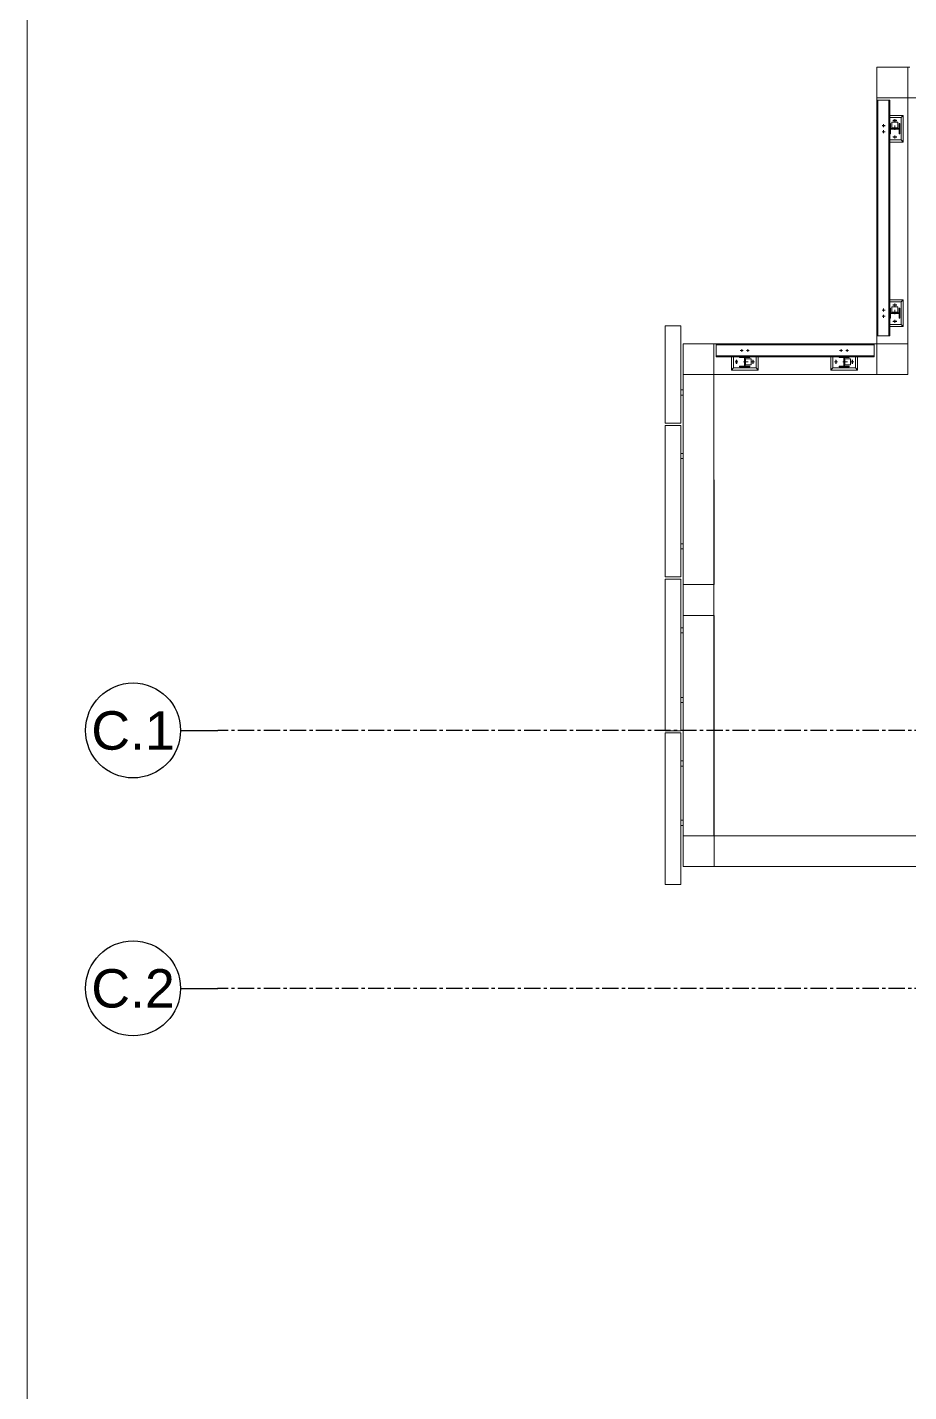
# Model space of a CAD drawing. Header units: millimetres. Extents: x 3774 to 718460, y -768339 to 192544.
# Drawn here: x 339697 to 348298, y -640299 to -626982 of the extents above; entities that cross this region are included whole.
import ezdxf
from ezdxf.enums import TextEntityAlignment as Align

# ---------------------------------------------------------------- set-up
doc = ezdxf.new("R2010")
doc.units = ezdxf.units.MM
doc.linetypes.add('CENTER', pattern=[50.8, 31.75, -6.35, 6.35, -6.35])
doc.linetypes.add('XKITLINE00', pattern=[0])
for name, color, linetype, lineweight in [('Bolt', 7, 'Continuous', 0), ('DrawingSheet', 7, 'Continuous', 0), ('Part', 7, 'Continuous', 0)]:
    doc.layers.add(name, color=color, linetype=linetype, lineweight=lineweight)
doc.layers.add('Stan-Dim', color=7, linetype='Continuous')
doc.styles.add('ROMANS', font='arial.ttf', dxfattribs={"width": 0.85})

# ---------------------------------------------------------------- blocks, each defined once
blk = doc.blocks.new('*A272909')
at = {"layer": 'DrawingSheet', "color": 7, "linetype": 'XKITLINE00', "lineweight": 0}
blk.add_line((1689.351557, 28.464483), (1689.351557, -258.535517), dxfattribs=at)
blk = doc.blocks.new('*A1963078')
at = {"layer": 'Part', "color": 7, "linetype": 'XKITLINE00', "lineweight": 0}
for p, q in [((1757.560001, -58.335998), (1756.68, -58.335998)), ((1757.560001, -60.095998), (1757.560001, -58.335998)), ((1756.680001, -60.095998), (1757.560001, -60.095998))]:
    blk.add_line(p, q, dxfattribs=at)
blk = doc.blocks.new('*A1973079')
at = {"layer": 'Part', "color": 7, "linetype": 'XKITLINE00', "lineweight": 0}
for p, q in [((1756.68, -58.175998), (1757.720001, -58.175998)), ((1757.560001, -58.335998), (1757.720001, -58.175998)), ((1757.720001, -58.175998), (1757.720001, -60.255998)), ((1757.720001, -60.255998), (1756.680001, -60.255998)), ((1757.560001, -60.095998), (1757.720001, -60.255998))]:
    blk.add_line(p, q, dxfattribs=at)
blk = doc.blocks.new('*A1983080')
at = {"layer": 'Part', "color": 7, "linetype": 'XKITLINE00', "lineweight": 0}
for p, q in [((1757.560001, -43.935998), (1756.679997, -43.935998)), ((1757.560001, -45.695998), (1757.560001, -43.935998)), ((1756.679998, -45.695998), (1757.560001, -45.695998))]:
    blk.add_line(p, q, dxfattribs=at)
blk = doc.blocks.new('*A1993081')
at = {"layer": 'Part', "color": 7, "linetype": 'XKITLINE00', "lineweight": 0}
for p, q in [((1756.679997, -43.775998), (1757.720001, -43.775998)), ((1757.560001, -43.935998), (1757.720001, -43.775998)), ((1757.720001, -43.775998), (1757.720001, -45.855998)), ((1757.560001, -45.695998), (1757.720001, -45.855998)), ((1757.720001, -45.855998), (1756.679998, -45.855998))]:
    blk.add_line(p, q, dxfattribs=at)
blk = doc.blocks.new('*A2003082')
at = {"layer": 'Part', "color": 7, "linetype": 'XKITLINE00', "lineweight": 0}
for p, q in [((1742.960029, -100.016027), (1764.096, -100.016027)), ((1766.496, -100.016027), (1774.24, -100.016027)), ((1742.960029, -102.416027), (1764.096, -102.416027)), ((1766.496, -102.416027), (1774.24, -102.416027))]:
    blk.add_line(p, q, dxfattribs=at)
blk = doc.blocks.new('*A2013083')
at = {"layer": 'Part', "color": 7, "linetype": 'XKITLINE00', "lineweight": 0}
for p, q in [((1755.679976, -42.576001), (1755.679976, -42.416001)), ((1758.079995, -61.615963), (1758.079976, -42.415999)), ((1755.679995, -61.615965), (1755.679994, -60.975964))]:
    blk.add_line(p, q, dxfattribs=at)
blk = doc.blocks.new('*A2273109')
at = {"layer": 'Part', "color": 7, "linetype": 'XKITLINE00', "lineweight": 0}
for p, q in [((1758.079995, -61.615963), (1755.679995, -61.615963)), ((1755.679995, -61.615963), (1755.679995, -64.015963)), ((1758.079995, -64.015963), (1758.079995, -61.615963)), ((1755.679995, -64.015963), (1758.079995, -64.015963))]:
    blk.add_line(p, q, dxfattribs=at)
blk = doc.blocks.new('*A2323114')
at = {"layer": 'Part', "color": 7, "linetype": 'XKITLINE00', "lineweight": 0}
for p, q in [((1758.08, -40.016001), (1755.68, -40.016001)), ((1755.68, -40.016001), (1755.68, -42.416001)), ((1758.08, -42.416001), (1758.08, -40.016001)), ((1755.68, -42.416001), (1758.08, -42.416001))]:
    blk.add_line(p, q, dxfattribs=at)
blk = doc.blocks.new('*A2533135')
at = {"layer": 'Bolt', "color": 7, "linetype": 'XKITLINE00', "lineweight": 0}
for p, q in [((1745.007922, -62.136), (1745.082514, -62.136)), ((1745.119922, -62.024), (1745.119922, -62.098592)), ((1745.119922, -62.248), (1745.119922, -62.173408)), ((1745.231922, -62.136), (1745.15733, -62.136)), ((1745.487922, -62.136), (1745.562514, -62.136)), ((1745.599922, -62.024), (1745.599922, -62.098592)), ((1745.599922, -62.248), (1745.599922, -62.173408)), ((1745.711922, -62.136), (1745.63733, -62.136))]:
    blk.add_line(p, q, dxfattribs=at)
blk = doc.blocks.new('*A2543136')
at = {"layer": 'Part', "color": 7, "linetype": 'XKITLINE00', "lineweight": 0}
for p, q in [((1752.239922, -62.615998), (1752.239922, -63.496001)), ((1753.999922, -63.496001), (1753.999922, -62.615997)), ((1752.239922, -63.496001), (1753.999922, -63.496001))]:
    blk.add_line(p, q, dxfattribs=at)
blk = doc.blocks.new('*A2553137')
at = {"layer": 'Part', "color": 7, "linetype": 'XKITLINE00', "lineweight": 0}
for p, q in [((1752.079922, -63.656001), (1752.079922, -62.615998)), ((1754.159922, -62.615997), (1754.159922, -63.656001)), ((1752.239922, -63.496001), (1752.079922, -63.656001)), ((1754.159922, -63.656001), (1752.079922, -63.656001)), ((1754.159922, -63.656001), (1753.999922, -63.496001))]:
    blk.add_line(p, q, dxfattribs=at)
blk = doc.blocks.new('*A2563138')
at = {"layer": 'Part', "color": 7, "linetype": 'XKITLINE00', "lineweight": 0}
for p, q in [((1753.623922, -62.776001), (1753.143922, -62.776001)), ((1753.183922, -63.256001), (1753.183922, -62.776001)), ((1753.623922, -63.256001), (1753.623922, -62.776001)), ((1753.143922, -63.256001), (1753.623922, -63.256001))]:
    blk.add_line(p, q, dxfattribs=at)
blk = doc.blocks.new('*A2573139')
at = {"layer": 'Bolt'}
for points in [[(1753.1, -62.96), (1753.14, -62.96), (1753.14, -63.07), (1753.1, -63.07)], [(1753.14, -62.86), (1753.18, -62.86), (1753.18, -63.17), (1753.14, -63.17)]]:
    blk.add_hatch(color=7, dxfattribs=at).paths.add_polyline_path(points, flags=17)
at = {"layer": 'Bolt', "color": 7, "linetype": 'XKITLINE00', "lineweight": 0}
for p, q in [((1753.03, -63.02), (1753.38, -63.02)), ((1753.1, -62.96), (1753.14, -62.96)), ((1753.1, -63.07), (1753.14, -63.07)), ((1753.14, -62.86), (1753.18, -62.86)), ((1753.14, -63.17), (1753.18, -63.17))]:
    blk.add_line(p, q, dxfattribs=at)
blk = doc.blocks.new('*A2583140')
at = {"layer": 'Bolt'}
for points in [[(1752.5, -63.19), (1752.48, -63.19), (1752.46, -63.19), (1752.44, -63.18), (1752.43, -63.16), (1752.42, -63.14), (1752.42, -62.9), (1752.43, -62.87), (1752.44, -62.86), (1752.46, -62.84), (1752.48, -62.84), (1752.5, -62.84), (1752.52, -62.86), (1752.53, -62.87), (1752.54, -62.9), (1752.54, -63.14), (1752.53, -63.16), (1752.52, -63.18)], [(1753.78, -63.19), (1753.76, -63.19), (1753.74, -63.19), (1753.72, -63.18), (1753.71, -63.16), (1753.7, -63.14), (1753.7, -62.9), (1753.71, -62.87), (1753.72, -62.86), (1753.74, -62.84), (1753.76, -62.84), (1753.78, -62.84), (1753.8, -62.86), (1753.81, -62.87), (1753.82, -62.9), (1753.82, -63.14), (1753.81, -63.16), (1753.8, -63.18)]]:
    blk.add_hatch(color=7, dxfattribs=at).paths.add_polyline_path(points, flags=17)
at = {"layer": 'Bolt', "color": 7, "linetype": 'XKITLINE00', "lineweight": 0}
for p, q in [((1752.59, -63.02), (1752.37, -63.02)), ((1752.48, -62.9), (1752.48, -63.13)), ((1753.87, -63.02), (1753.65, -63.02)), ((1753.76, -62.9), (1753.76, -63.13))]:
    blk.add_line(p, q, dxfattribs=at)
blk = doc.blocks.new('*A2593141')
at = {"layer": 'Part', "color": 7, "linetype": 'XKITLINE00', "lineweight": 0}
for p, q in [((1756.840001, -59.191998), (1756.840001, -58.711998)), ((1757.320001, -58.711998), (1756.840001, -58.711998)), ((1756.840001, -59.151998), (1757.320001, -59.151998)), ((1757.320001, -59.191998), (1757.320001, -58.711998))]:
    blk.add_line(p, q, dxfattribs=at)
blk = doc.blocks.new('*A2603142')
at = {"layer": 'Bolt'}
for points in [[(1756.92, -59.19), (1756.92, -59.15), (1757.24, -59.15), (1757.24, -59.19)], [(1757.02, -59.24), (1757.02, -59.19), (1757.14, -59.19), (1757.14, -59.24)]]:
    blk.add_hatch(color=7, dxfattribs=at).paths.add_polyline_path(points, flags=17)
at = {"layer": 'Bolt', "color": 7, "linetype": 'XKITLINE00', "lineweight": 0}
for p, q in [((1756.92, -59.19), (1756.92, -59.15)), ((1757.02, -59.24), (1757.02, -59.19)), ((1757.08, -59.3), (1757.08, -58.96)), ((1757.14, -59.24), (1757.14, -59.19)), ((1757.24, -59.19), (1757.24, -59.15))]:
    blk.add_line(p, q, dxfattribs=at)
blk = doc.blocks.new('*A2613143')
at = {"layer": 'Bolt'}
for points in [[(1757.25, -58.55), (1757.26, -58.58), (1757.25, -58.6), (1757.24, -58.62), (1757.22, -58.63), (1757.2, -58.63), (1756.96, -58.63), (1756.94, -58.63), (1756.92, -58.62), (1756.91, -58.6), (1756.9, -58.58), (1756.91, -58.55), (1756.92, -58.54), (1756.94, -58.52), (1756.96, -58.52), (1757.2, -58.52), (1757.22, -58.52), (1757.24, -58.54)], [(1757.25, -59.83), (1757.26, -59.86), (1757.25, -59.88), (1757.24, -59.9), (1757.22, -59.91), (1757.2, -59.91), (1756.96, -59.91), (1756.94, -59.91), (1756.92, -59.9), (1756.91, -59.88), (1756.9, -59.86), (1756.91, -59.83), (1756.92, -59.82), (1756.94, -59.8), (1756.96, -59.8), (1757.2, -59.8), (1757.22, -59.8), (1757.24, -59.82)]]:
    blk.add_hatch(color=7, dxfattribs=at).paths.add_polyline_path(points, flags=17)
at = {"layer": 'Bolt', "color": 7, "linetype": 'XKITLINE00', "lineweight": 0}
for p, q in [((1756.97, -58.58), (1757.19, -58.58)), ((1757.08, -58.46), (1757.08, -58.69)), ((1756.97, -59.86), (1757.19, -59.86)), ((1757.08, -59.74), (1757.08, -59.97))]:
    blk.add_line(p, q, dxfattribs=at)
blk = doc.blocks.new('*A2623144')
at = {"layer": 'Bolt', "color": 7, "linetype": 'XKITLINE00', "lineweight": 0}
for p, q in [((1756.088001, -58.975998), (1756.162593, -58.975998)), ((1756.088001, -59.455998), (1756.162593, -59.455998)), ((1756.200001, -58.863998), (1756.200001, -58.93859)), ((1756.200001, -59.087998), (1756.200001, -59.013406)), ((1756.200001, -59.343998), (1756.200001, -59.41859)), ((1756.200001, -59.567998), (1756.200001, -59.493406)), ((1756.312001, -58.975998), (1756.237409, -58.975998)), ((1756.312001, -59.455998), (1756.237409, -59.455998))]:
    blk.add_line(p, q, dxfattribs=at)
blk = doc.blocks.new('*A2633145')
at = {"layer": 'Bolt', "color": 7, "linetype": 'XKITLINE00', "lineweight": 0}
for p, q in [((1752.767922, -62.135998), (1752.842514, -62.135998)), ((1752.879922, -62.023998), (1752.879922, -62.09859)), ((1752.879922, -62.247998), (1752.879922, -62.173406)), ((1752.991922, -62.135998), (1752.91733, -62.135998)), ((1753.247922, -62.135998), (1753.322514, -62.135998)), ((1753.359922, -62.023998), (1753.359922, -62.09859)), ((1753.359922, -62.247998), (1753.359922, -62.173406)), ((1753.471922, -62.135998), (1753.39733, -62.135998))]:
    blk.add_line(p, q, dxfattribs=at)
blk = doc.blocks.new('*A2643146')
at = {"layer": 'Part', "color": 7, "linetype": 'XKITLINE00', "lineweight": 0}
for p, q in [((1756.840001, -44.791998), (1756.840001, -44.311998)), ((1757.320001, -44.311998), (1756.840001, -44.311998)), ((1757.320001, -44.791998), (1757.320001, -44.311998)), ((1756.840001, -44.751998), (1757.320001, -44.751998))]:
    blk.add_line(p, q, dxfattribs=at)
blk = doc.blocks.new('*A2653147')
at = {"layer": 'Bolt'}
for points in [[(1756.92, -44.79), (1756.92, -44.75), (1757.24, -44.75), (1757.24, -44.79)], [(1757.02, -44.84), (1757.02, -44.79), (1757.14, -44.79), (1757.14, -44.84)]]:
    blk.add_hatch(color=7, dxfattribs=at).paths.add_polyline_path(points, flags=17)
at = {"layer": 'Bolt', "color": 7, "linetype": 'XKITLINE00', "lineweight": 0}
for p, q in [((1757.08, -44.9), (1757.08, -44.56)), ((1756.92, -44.79), (1756.92, -44.75)), ((1757.02, -44.84), (1757.02, -44.79)), ((1757.14, -44.84), (1757.14, -44.79)), ((1757.24, -44.79), (1757.24, -44.75))]:
    blk.add_line(p, q, dxfattribs=at)
blk = doc.blocks.new('*A2663148')
at = {"layer": 'Bolt'}
for points in [[(1757.25, -44.15), (1757.26, -44.18), (1757.25, -44.2), (1757.24, -44.22), (1757.22, -44.23), (1757.2, -44.23), (1756.96, -44.23), (1756.94, -44.23), (1756.92, -44.22), (1756.91, -44.2), (1756.9, -44.18), (1756.91, -44.15), (1756.92, -44.14), (1756.94, -44.12), (1756.96, -44.12), (1757.2, -44.12), (1757.22, -44.12), (1757.24, -44.14)], [(1757.25, -45.43), (1757.26, -45.46), (1757.25, -45.48), (1757.24, -45.5), (1757.22, -45.51), (1757.2, -45.51), (1756.96, -45.51), (1756.94, -45.51), (1756.92, -45.5), (1756.91, -45.48), (1756.9, -45.46), (1756.91, -45.43), (1756.92, -45.42), (1756.94, -45.4), (1756.96, -45.4), (1757.2, -45.4), (1757.22, -45.4), (1757.24, -45.42)]]:
    blk.add_hatch(color=7, dxfattribs=at).paths.add_polyline_path(points, flags=17)
at = {"layer": 'Bolt', "color": 7, "linetype": 'XKITLINE00', "lineweight": 0}
for p, q in [((1756.97, -44.18), (1757.19, -44.18)), ((1757.08, -44.06), (1757.08, -44.29)), ((1756.97, -45.46), (1757.19, -45.46)), ((1757.08, -45.34), (1757.08, -45.57))]:
    blk.add_line(p, q, dxfattribs=at)
blk = doc.blocks.new('*A2673149')
at = {"layer": 'Bolt', "color": 7, "linetype": 'XKITLINE00', "lineweight": 0}
for p, q in [((1756.087997, -44.575998), (1756.162589, -44.575998)), ((1756.199997, -44.463998), (1756.199997, -44.53859)), ((1756.199997, -44.687998), (1756.199997, -44.613406)), ((1756.311997, -44.575998), (1756.237405, -44.575998)), ((1756.087997, -45.055998), (1756.162589, -45.055998)), ((1756.199997, -44.943998), (1756.199997, -45.01859)), ((1756.199997, -45.167998), (1756.199997, -45.093406)), ((1756.311997, -45.055998), (1756.237405, -45.055998))]:
    blk.add_line(p, q, dxfattribs=at)
blk = doc.blocks.new('*A2683150')
at = {"layer": 'Bolt'}
for points in [[(1756.19, -59.03), (1756.18, -59.03), (1756.17, -59.02), (1756.16, -59.02), (1756.15, -59.01), (1756.15, -59), (1756.15, -58.99), (1756.14, -58.98), (1756.15, -58.97), (1756.15, -58.95), (1756.15, -58.94), (1756.16, -58.94), (1756.17, -58.93), (1756.18, -58.92), (1756.19, -58.92), (1756.2, -58.92), (1756.21, -58.92), (1756.22, -58.92), (1756.23, -58.93), (1756.24, -58.94), (1756.25, -58.94), (1756.25, -58.95), (1756.25, -58.97), (1756.26, -58.98), (1756.25, -58.99), (1756.25, -59), (1756.25, -59.01), (1756.24, -59.02), (1756.23, -59.02), (1756.22, -59.03), (1756.21, -59.03), (1756.2, -59.03)], [(1756.19, -59.51), (1756.18, -59.51), (1756.17, -59.5), (1756.16, -59.5), (1756.15, -59.49), (1756.15, -59.48), (1756.15, -59.47), (1756.14, -59.46), (1756.15, -59.45), (1756.15, -59.43), (1756.15, -59.42), (1756.16, -59.42), (1756.17, -59.41), (1756.18, -59.4), (1756.19, -59.4), (1756.2, -59.4), (1756.21, -59.4), (1756.22, -59.4), (1756.23, -59.41), (1756.24, -59.42), (1756.25, -59.42), (1756.25, -59.43), (1756.25, -59.45), (1756.26, -59.46), (1756.25, -59.47), (1756.25, -59.48), (1756.25, -59.49), (1756.24, -59.5), (1756.23, -59.5), (1756.22, -59.51), (1756.21, -59.51), (1756.2, -59.51)]]:
    blk.add_hatch(color=7, dxfattribs=at).paths.add_polyline_path(points, flags=17)
at = {"layer": 'Bolt', "color": 7, "linetype": 'XKITLINE00', "lineweight": 0}
for p, q in [((1756.31, -58.98), (1756.09, -58.98)), ((1756.31, -59.46), (1756.09, -59.46)), ((1756.2, -59.09), (1756.2, -58.86)), ((1756.2, -59.57), (1756.2, -59.34))]:
    blk.add_line(p, q, dxfattribs=at)
blk = doc.blocks.new('*A2693151')
at = {"layer": 'Bolt'}
for points in [[(1752.82, -62.13), (1752.83, -62.11), (1752.83, -62.1), (1752.84, -62.1), (1752.85, -62.09), (1752.86, -62.08), (1752.87, -62.08), (1752.88, -62.08), (1752.89, -62.08), (1752.9, -62.08), (1752.91, -62.09), (1752.92, -62.1), (1752.93, -62.1), (1752.93, -62.11), (1752.93, -62.13), (1752.94, -62.14), (1752.93, -62.15), (1752.93, -62.16), (1752.93, -62.17), (1752.92, -62.18), (1752.91, -62.18), (1752.9, -62.19), (1752.89, -62.19), (1752.88, -62.19), (1752.87, -62.19), (1752.86, -62.19), (1752.85, -62.18), (1752.84, -62.18), (1752.83, -62.17), (1752.83, -62.16), (1752.82, -62.15), (1752.82, -62.14)], [(1753.3, -62.13), (1753.31, -62.11), (1753.31, -62.1), (1753.32, -62.1), (1753.33, -62.09), (1753.34, -62.08), (1753.35, -62.08), (1753.36, -62.08), (1753.37, -62.08), (1753.38, -62.08), (1753.39, -62.09), (1753.4, -62.1), (1753.41, -62.1), (1753.41, -62.11), (1753.41, -62.13), (1753.42, -62.14), (1753.41, -62.15), (1753.41, -62.16), (1753.41, -62.17), (1753.4, -62.18), (1753.39, -62.18), (1753.38, -62.19), (1753.37, -62.19), (1753.36, -62.19), (1753.35, -62.19), (1753.34, -62.19), (1753.33, -62.18), (1753.32, -62.18), (1753.31, -62.17), (1753.31, -62.16), (1753.3, -62.15), (1753.3, -62.14)]]:
    blk.add_hatch(color=7, dxfattribs=at).paths.add_polyline_path(points, flags=17)
at = {"layer": 'Bolt', "color": 7, "linetype": 'XKITLINE00', "lineweight": 0}
for p, q in [((1752.77, -62.14), (1752.99, -62.14)), ((1752.88, -62.25), (1752.88, -62.02)), ((1753.25, -62.14), (1753.47, -62.14)), ((1753.36, -62.25), (1753.36, -62.02))]:
    blk.add_line(p, q, dxfattribs=at)
blk = doc.blocks.new('*A2703152')
at = {"layer": 'Bolt'}
for points in [[(1756.19, -44.63), (1756.18, -44.63), (1756.17, -44.62), (1756.16, -44.62), (1756.15, -44.61), (1756.15, -44.6), (1756.15, -44.59), (1756.14, -44.58), (1756.15, -44.57), (1756.15, -44.55), (1756.15, -44.54), (1756.16, -44.54), (1756.17, -44.53), (1756.18, -44.52), (1756.19, -44.52), (1756.2, -44.52), (1756.21, -44.52), (1756.22, -44.52), (1756.23, -44.53), (1756.24, -44.54), (1756.25, -44.54), (1756.25, -44.55), (1756.25, -44.57), (1756.26, -44.58), (1756.25, -44.59), (1756.25, -44.6), (1756.25, -44.61), (1756.24, -44.62), (1756.23, -44.62), (1756.22, -44.63), (1756.21, -44.63), (1756.2, -44.63)], [(1756.19, -45.11), (1756.18, -45.11), (1756.17, -45.1), (1756.16, -45.1), (1756.15, -45.09), (1756.15, -45.08), (1756.15, -45.07), (1756.14, -45.06), (1756.15, -45.05), (1756.15, -45.03), (1756.15, -45.02), (1756.16, -45.02), (1756.17, -45.01), (1756.18, -45), (1756.19, -45), (1756.2, -45), (1756.21, -45), (1756.22, -45), (1756.23, -45.01), (1756.24, -45.02), (1756.25, -45.02), (1756.25, -45.03), (1756.25, -45.05), (1756.26, -45.06), (1756.25, -45.07), (1756.25, -45.08), (1756.25, -45.09), (1756.24, -45.1), (1756.23, -45.1), (1756.22, -45.11), (1756.21, -45.11), (1756.2, -45.11)]]:
    blk.add_hatch(color=7, dxfattribs=at).paths.add_polyline_path(points, flags=17)
at = {"layer": 'Bolt', "color": 7, "linetype": 'XKITLINE00', "lineweight": 0}
for p, q in [((1756.31, -44.58), (1756.09, -44.58)), ((1756.2, -44.69), (1756.2, -44.46)), ((1756.31, -45.06), (1756.09, -45.06)), ((1756.2, -45.17), (1756.2, -44.94))]:
    blk.add_line(p, q, dxfattribs=at)
blk = doc.blocks.new('*A2733155')
at = {"layer": 'Part', "color": 7, "linetype": 'XKITLINE00', "lineweight": 0}
for p, q in [((1740.360029, -67.976), (1739.160029, -67.976)), ((1739.160029, -67.976), (1739.160029, -79.816)), ((1740.360029, -67.976), (1740.360029, -79.816)), ((1740.360029, -79.816), (1739.160029, -79.816))]:
    blk.add_line(p, q, dxfattribs=at)
blk = doc.blocks.new('*A2743156')
at = {"layer": 'Part', "color": 7, "linetype": 'XKITLINE00', "lineweight": 0}
for p, q in [((1740.360029, -60.216), (1739.160029, -60.216)), ((1739.160029, -60.216), (1739.160029, -67.816)), ((1740.360029, -60.216), (1740.360029, -67.816)), ((1740.360029, -67.816), (1739.160029, -67.816))]:
    blk.add_line(p, q, dxfattribs=at)
blk = doc.blocks.new('*A2753157')
at = {"layer": 'Part', "color": 7, "linetype": 'XKITLINE00', "lineweight": 0}
for p, q in [((1740.360029, -91.976), (1739.160029, -91.976)), ((1739.160029, -91.976), (1739.160029, -103.816)), ((1740.360029, -91.976), (1740.360029, -103.816)), ((1740.360029, -103.816), (1739.160029, -103.816))]:
    blk.add_line(p, q, dxfattribs=at)
blk = doc.blocks.new('*A2763158')
at = {"layer": 'Part', "color": 7, "linetype": 'XKITLINE00', "lineweight": 0}
for p, q in [((1740.360029, -79.976), (1739.160029, -79.976)), ((1739.160029, -79.976), (1739.160029, -91.816)), ((1740.360029, -79.976), (1740.360029, -91.816)), ((1740.360029, -91.816), (1739.160029, -91.816))]:
    blk.add_line(p, q, dxfattribs=at)
blk = doc.blocks.new('*A2773159')
at = {"layer": 'Part', "color": 7, "linetype": 'XKITLINE00', "lineweight": 0}
for p, q in [((1742.960013, -80.415966), (1742.96, -64.015961)), ((1742.960029, -100.016022), (1742.960015, -82.815966))]:
    blk.add_line(p, q, dxfattribs=at)
blk = doc.blocks.new('*A2783160')
at = {"layer": 'Part', "color": 7, "linetype": 'XKITLINE00', "lineweight": 0}
for p, q in [((1740.559853, -64.015998), (1742.959853, -64.015994)), ((1740.55992, -100.016002), (1740.559853, -64.015998)), ((1742.95992, -100.015998), (1742.959853, -64.015994)), ((1740.55992, -100.016002), (1742.95992, -100.015998))]:
    blk.add_line(p, q, dxfattribs=at)
blk = doc.blocks.new('*A2793161')
at = {"layer": 'Part', "color": 7, "linetype": 'XKITLINE00', "lineweight": 0}
for p, q in [((1745.759922, -62.616001), (1744.959922, -62.616001)), ((1744.959922, -62.616001), (1744.959922, -62.680001)), ((1744.959922, -62.680001), (1745.335922, -62.680001)), ((1745.335922, -62.680001), (1745.335922, -63.352001)), ((1745.383922, -62.680001), (1745.759922, -62.680001)), ((1745.383922, -63.352001), (1745.383922, -62.680001)), ((1745.759922, -62.680001), (1745.759922, -62.616001)), ((1745.335922, -63.352001), (1744.959922, -63.352001)), ((1744.959922, -63.352001), (1744.959922, -63.416001)), ((1744.959922, -63.416001), (1745.759922, -63.416001)), ((1745.759922, -63.352001), (1745.383922, -63.352001)), ((1745.759922, -63.416001), (1745.759922, -63.352001))]:
    blk.add_line(p, q, dxfattribs=at)
blk = doc.blocks.new('*A2803162')
at = {"layer": 'Part', "color": 7, "linetype": 'XKITLINE00', "lineweight": 0}
for p, q in [((1740.360288, -98.21604), (1740.360029, -98.21604)), ((1740.36029, -98.81604), (1740.360288, -98.21604)), ((1740.360293, -98.216042), (1740.360288, -98.21604)), ((1740.360029, -99.81604), (1740.360293, -99.81604)), ((1740.360293, -99.81604), (1740.360292, -99.21604)), ((1740.360299, -99.81604), (1740.360293, -99.81604))]:
    blk.add_line(p, q, dxfattribs=at)
blk = doc.blocks.new('*A2813163')
at = {"layer": 'Part', "color": 7, "linetype": 'XKITLINE00', "lineweight": 0}
for p, q in [((1740.360291, -98.81604), (1740.559918, -98.81604)), ((1740.360291, -99.21604), (1740.360291, -98.81604)), ((1740.559918, -99.21604), (1740.360291, -99.21604))]:
    blk.add_line(p, q, dxfattribs=at)
blk = doc.blocks.new('*A2823164')
at = {"layer": 'Part', "color": 7, "linetype": 'XKITLINE00', "lineweight": 0}
for p, q in [((1740.360291, -94.17604), (1740.559909, -94.17604)), ((1740.360291, -94.57604), (1740.360291, -94.17604)), ((1740.55991, -94.57604), (1740.360291, -94.57604))]:
    blk.add_line(p, q, dxfattribs=at)
blk = doc.blocks.new('*A2833165')
at = {"layer": 'Part', "color": 7, "linetype": 'XKITLINE00', "lineweight": 0}
for p, q in [((1740.360288, -93.57604), (1740.360029, -93.57604)), ((1740.36029, -94.17604), (1740.360288, -93.57604)), ((1740.360293, -93.576042), (1740.360288, -93.57604)), ((1740.360293, -95.17604), (1740.360292, -94.57604)), ((1740.360029, -95.17604), (1740.360293, -95.17604)), ((1740.360299, -95.17604), (1740.360293, -95.17604))]:
    blk.add_line(p, q, dxfattribs=at)
blk = doc.blocks.new('*A2843166')
at = {"layer": 'Part', "color": 7, "linetype": 'XKITLINE00', "lineweight": 0}
for p, q in [((1742.959994, -61.615965), (1743.120007, -61.615964)), ((1755.453556, -61.615934), (1755.679989, -61.615933)), ((1742.96, -64.015965), (1755.679995, -64.015933))]:
    blk.add_line(p, q, dxfattribs=at)
blk = doc.blocks.new('*A2853167')
at = {"layer": 'Part', "color": 7, "linetype": 'XKITLINE00', "lineweight": 0}
for p, q in [((1740.360288, -88.61604), (1740.360029, -88.61604)), ((1740.36029, -89.21604), (1740.360288, -88.61604)), ((1740.360293, -88.616042), (1740.360288, -88.61604)), ((1740.360029, -90.21604), (1740.360293, -90.21604)), ((1740.360293, -90.21604), (1740.360292, -89.61604)), ((1740.360299, -90.21604), (1740.360293, -90.21604))]:
    blk.add_line(p, q, dxfattribs=at)
blk = doc.blocks.new('*A2863168')
at = {"layer": 'Part', "color": 7, "linetype": 'XKITLINE00', "lineweight": 0}
for p, q in [((1740.360291, -89.21604), (1740.5599, -89.21604)), ((1740.360291, -89.61604), (1740.360291, -89.21604)), ((1740.559901, -89.61604), (1740.360291, -89.61604))]:
    blk.add_line(p, q, dxfattribs=at)
blk = doc.blocks.new('*A2873169')
at = {"layer": 'Part', "color": 7, "linetype": 'XKITLINE00', "lineweight": 0}
for p, q in [((1740.360291, -83.77604), (1740.55989, -83.77604)), ((1740.360291, -84.17604), (1740.360291, -83.77604)), ((1740.559891, -84.17604), (1740.360291, -84.17604))]:
    blk.add_line(p, q, dxfattribs=at)
blk = doc.blocks.new('*A2883170')
at = {"layer": 'Part', "color": 7, "linetype": 'XKITLINE00', "lineweight": 0}
for p, q in [((1740.360288, -83.17604), (1740.360029, -83.17604)), ((1740.36029, -83.77604), (1740.360288, -83.17604)), ((1740.360293, -83.176042), (1740.360288, -83.17604)), ((1740.360029, -84.77604), (1740.360293, -84.77604)), ((1740.360293, -84.77604), (1740.360292, -84.17604)), ((1740.360299, -84.77604), (1740.360293, -84.77604))]:
    blk.add_line(p, q, dxfattribs=at)
blk = doc.blocks.new('*A2893171')
at = {"layer": 'Part', "color": 7, "linetype": 'XKITLINE00', "lineweight": 0}
for p, q in [((1740.360288, -69.57604), (1740.360029, -69.57604)), ((1740.36029, -70.17604), (1740.360288, -69.57604)), ((1740.360293, -69.576042), (1740.360288, -69.57604)), ((1740.360029, -71.17604), (1740.360293, -71.17604)), ((1740.360293, -71.17604), (1740.360292, -70.57604)), ((1740.360299, -71.17604), (1740.360293, -71.17604))]:
    blk.add_line(p, q, dxfattribs=at)
blk = doc.blocks.new('*A2903172')
at = {"layer": 'Part', "color": 7, "linetype": 'XKITLINE00', "lineweight": 0}
for p, q in [((1740.360291, -70.17604), (1740.559865, -70.17604)), ((1740.360291, -70.57604), (1740.360291, -70.17604)), ((1740.559865, -70.57604), (1740.360291, -70.57604))]:
    blk.add_line(p, q, dxfattribs=at)
blk = doc.blocks.new('*A2913173')
at = {"layer": 'Part', "color": 7, "linetype": 'XKITLINE00', "lineweight": 0}
for p, q in [((1740.360291, -77.21604), (1740.559878, -77.21604)), ((1740.360291, -77.61604), (1740.360291, -77.21604)), ((1740.559878, -77.61604), (1740.360291, -77.61604))]:
    blk.add_line(p, q, dxfattribs=at)
blk = doc.blocks.new('*A2923174')
at = {"layer": 'Part', "color": 7, "linetype": 'XKITLINE00', "lineweight": 0}
for p, q in [((1740.360288, -76.61604), (1740.360029, -76.61604)), ((1740.36029, -77.21604), (1740.360288, -76.61604)), ((1740.360293, -76.616042), (1740.360288, -76.61604)), ((1740.360293, -78.21604), (1740.360292, -77.61604)), ((1740.360029, -78.21604), (1740.360293, -78.21604)), ((1740.360299, -78.21604), (1740.360293, -78.21604))]:
    blk.add_line(p, q, dxfattribs=at)
blk = doc.blocks.new('*A2933175')
at = {"layer": 'Part', "color": 7, "linetype": 'XKITLINE00', "lineweight": 0}
for p, q in [((1740.360288, -64.61604), (1740.360029, -64.61604)), ((1740.36029, -65.21604), (1740.360288, -64.61604)), ((1740.360293, -64.616042), (1740.360288, -64.61604)), ((1740.360293, -66.21604), (1740.360292, -65.61604)), ((1740.360029, -66.21604), (1740.360293, -66.21604)), ((1740.360299, -66.21604), (1740.360293, -66.21604))]:
    blk.add_line(p, q, dxfattribs=at)
blk = doc.blocks.new('*A2943176')
at = {"layer": 'Part', "color": 7, "linetype": 'XKITLINE00', "lineweight": 0}
for p, q in [((1740.360291, -65.21604), (1740.559855, -65.21604)), ((1740.360291, -65.61604), (1740.360291, -65.21604)), ((1740.559856, -65.61604), (1740.360291, -65.61604))]:
    blk.add_line(p, q, dxfattribs=at)
blk = doc.blocks.new('*A2953177')
at = {"layer": 'Part', "color": 7, "linetype": 'XKITLINE00', "lineweight": 0}
for p, q in [((1755.453556, -61.615997), (1743.120007, -61.616001)), ((1743.120007, -61.616001), (1743.120007, -62.616001)), ((1743.120007, -61.680001), (1755.453556, -61.679997)), ((1755.453557, -62.615997), (1755.453556, -61.615997)), ((1743.120007, -62.552001), (1755.453557, -62.551997)), ((1743.120007, -62.616001), (1744.959922, -62.616)), ((1745.759922, -62.616), (1752.719922, -62.615998)), ((1753.519922, -62.615998), (1755.453557, -62.615997))]:
    blk.add_line(p, q, dxfattribs=at)
blk = doc.blocks.new('*A2963178')
at = {"layer": 'Part', "color": 7, "linetype": 'XKITLINE00', "lineweight": 0}
for p, q in [((1742.96, -80.415966), (1740.56, -80.415966)), ((1740.56, -80.415966), (1740.56, -82.815966)), ((1742.96, -82.815966), (1742.96, -80.415966)), ((1740.56, -82.815966), (1742.96, -82.815966))]:
    blk.add_line(p, q, dxfattribs=at)
blk = doc.blocks.new('*A2973179')
at = {"layer": 'Part', "color": 7, "linetype": 'XKITLINE00', "lineweight": 0}
for p, q in [((1742.960029, -100.016027), (1740.560029, -100.016027)), ((1740.560029, -100.016027), (1740.560029, -102.416027)), ((1742.960029, -102.416027), (1742.960029, -100.016027)), ((1740.560029, -102.416027), (1742.960029, -102.416027))]:
    blk.add_line(p, q, dxfattribs=at)
blk = doc.blocks.new('*A2983180')
at = {"layer": 'Part', "color": 7, "linetype": 'XKITLINE00', "lineweight": 0}
for p, q in [((1740.56, -61.615965), (1740.559945, -61.615965)), ((1740.559945, -61.615965), (1742.96, -61.615965)), ((1740.559945, -64.015965), (1740.559945, -61.615965)), ((1742.959945, -64.015965), (1742.959945, -61.615965)), ((1742.959945, -64.015965), (1740.559945, -64.015965)), ((1742.96, -64.015965), (1742.959945, -64.015965))]:
    blk.add_line(p, q, dxfattribs=at)
blk = doc.blocks.new('*A2993181')
at = {"layer": 'Part', "color": 7, "linetype": 'XKITLINE00', "lineweight": 0}
for p, q in [((1753.519922, -62.616001), (1752.719922, -62.616001)), ((1752.719922, -62.616001), (1752.719922, -62.680001)), ((1752.719922, -62.680001), (1753.095922, -62.680001)), ((1753.095922, -62.680001), (1753.095922, -63.352001)), ((1753.143922, -62.680001), (1753.519922, -62.680001)), ((1753.143922, -63.352001), (1753.143922, -62.680001)), ((1753.519922, -62.680001), (1753.519922, -62.616001)), ((1753.095922, -63.352001), (1752.719922, -63.352001)), ((1752.719922, -63.352001), (1752.719922, -63.416001)), ((1752.719922, -63.416001), (1753.519922, -63.416001)), ((1753.519922, -63.352001), (1753.143922, -63.352001)), ((1753.519922, -63.416001), (1753.519922, -63.352001))]:
    blk.add_line(p, q, dxfattribs=at)
blk = doc.blocks.new('*A3003182')
at = {"layer": 'Part', "color": 7, "linetype": 'XKITLINE00', "lineweight": 0}
for p, q in [((1756.744001, -58.815998), (1756.680001, -58.815998)), ((1756.680001, -58.815998), (1756.680001, -59.615998)), ((1756.680001, -59.615998), (1756.744001, -59.615998)), ((1756.744001, -59.191998), (1756.744001, -58.815998)), ((1757.416001, -59.191998), (1756.744001, -59.191998)), ((1756.744001, -59.615998), (1756.744001, -59.239998)), ((1756.744001, -59.239998), (1757.416001, -59.239998)), ((1757.480001, -58.815998), (1757.416001, -58.815998)), ((1757.416001, -58.815998), (1757.416001, -59.191998)), ((1757.416001, -59.239998), (1757.416001, -59.615998)), ((1757.416001, -59.615998), (1757.480001, -59.615998)), ((1757.480001, -59.615998), (1757.480001, -58.815998))]:
    blk.add_line(p, q, dxfattribs=at)
blk = doc.blocks.new('*A3013183')
at = {"layer": 'Part', "color": 7, "linetype": 'XKITLINE00', "lineweight": 0}
for p, q in [((1756.744001, -44.415998), (1756.680001, -44.415998)), ((1756.680001, -44.415998), (1756.680001, -45.215998)), ((1756.744001, -44.791998), (1756.744001, -44.415998)), ((1757.480001, -44.415998), (1757.416001, -44.415998)), ((1757.416001, -44.415998), (1757.416001, -44.791998)), ((1757.480001, -45.215998), (1757.480001, -44.415998)), ((1756.680001, -45.215998), (1756.744001, -45.215998)), ((1757.416001, -44.791998), (1756.744001, -44.791998)), ((1756.744001, -45.215998), (1756.744001, -44.839998)), ((1756.744001, -44.839998), (1757.416001, -44.839998)), ((1757.416001, -44.839998), (1757.416001, -45.215998)), ((1757.416001, -45.215998), (1757.480001, -45.215998))]:
    blk.add_line(p, q, dxfattribs=at)
blk = doc.blocks.new('*A3023184')
at = {"layer": 'Part', "color": 7, "linetype": 'XKITLINE00', "lineweight": 0}
for p, q in [((1756.679997, -42.576001), (1755.679997, -42.576001)), ((1755.679997, -42.576001), (1755.680001, -60.975964)), ((1755.744001, -60.975964), (1755.743997, -42.576001)), ((1756.616001, -60.975963), (1756.615997, -42.576001)), ((1756.679997, -44.415998), (1756.679997, -42.576001)), ((1756.680001, -58.815998), (1756.679998, -45.215998)), ((1756.680001, -60.975963), (1756.680001, -59.615998)), ((1755.680001, -60.975964), (1756.680001, -60.975963))]:
    blk.add_line(p, q, dxfattribs=at)
blk = doc.blocks.new('*A3033185')
at = {"layer": 'Part', "color": 7, "linetype": 'XKITLINE00', "lineweight": 0}
for p, q in [((1744.479922, -62.616001), (1744.479922, -63.496001)), ((1746.239922, -63.496001), (1746.239922, -62.616)), ((1744.479922, -63.496001), (1746.239922, -63.496001))]:
    blk.add_line(p, q, dxfattribs=at)
blk = doc.blocks.new('*A3043186')
at = {"layer": 'Part', "color": 7, "linetype": 'XKITLINE00', "lineweight": 0}
for p, q in [((1744.319922, -63.656001), (1744.319922, -62.616001)), ((1746.399922, -62.616), (1746.399922, -63.656001)), ((1744.479922, -63.496001), (1744.319922, -63.656001)), ((1746.399922, -63.656001), (1744.319922, -63.656001)), ((1746.399922, -63.656001), (1746.239922, -63.496001))]:
    blk.add_line(p, q, dxfattribs=at)
blk = doc.blocks.new('*A3053187')
at = {"layer": 'Part', "color": 7, "linetype": 'XKITLINE00', "lineweight": 0}
for p, q in [((1745.863922, -62.776001), (1745.383922, -62.776001)), ((1745.423922, -63.256001), (1745.423922, -62.776001)), ((1745.863922, -63.256001), (1745.863922, -62.776001)), ((1745.383922, -63.256001), (1745.863922, -63.256001))]:
    blk.add_line(p, q, dxfattribs=at)
blk = doc.blocks.new('*A3063188')
at = {"layer": 'Bolt'}
for points in [[(1745.34, -62.96), (1745.38, -62.96), (1745.38, -63.07), (1745.34, -63.07)], [(1745.38, -62.86), (1745.42, -62.86), (1745.42, -63.17), (1745.38, -63.17)]]:
    blk.add_hatch(color=7, dxfattribs=at).paths.add_polyline_path(points, flags=17)
at = {"layer": 'Bolt', "color": 7, "linetype": 'XKITLINE00', "lineweight": 0}
for p, q in [((1745.27, -63.02), (1745.62, -63.02)), ((1745.34, -62.96), (1745.38, -62.96)), ((1745.34, -63.07), (1745.38, -63.07)), ((1745.38, -62.86), (1745.42, -62.86)), ((1745.38, -63.17), (1745.42, -63.17))]:
    blk.add_line(p, q, dxfattribs=at)
blk = doc.blocks.new('*A3073189')
at = {"layer": 'Bolt'}
for points in [[(1744.74, -63.19), (1744.72, -63.19), (1744.7, -63.19), (1744.68, -63.18), (1744.67, -63.16), (1744.66, -63.14), (1744.66, -62.9), (1744.67, -62.87), (1744.68, -62.86), (1744.7, -62.84), (1744.72, -62.84), (1744.74, -62.84), (1744.76, -62.86), (1744.77, -62.87), (1744.78, -62.9), (1744.78, -63.14), (1744.77, -63.16), (1744.76, -63.18)], [(1746.02, -63.19), (1746, -63.19), (1745.98, -63.19), (1745.96, -63.18), (1745.95, -63.16), (1745.94, -63.14), (1745.94, -62.9), (1745.95, -62.87), (1745.96, -62.86), (1745.98, -62.84), (1746, -62.84), (1746.02, -62.84), (1746.04, -62.86), (1746.05, -62.87), (1746.06, -62.9), (1746.06, -63.14), (1746.05, -63.16), (1746.04, -63.18)]]:
    blk.add_hatch(color=7, dxfattribs=at).paths.add_polyline_path(points, flags=17)
at = {"layer": 'Bolt', "color": 7, "linetype": 'XKITLINE00', "lineweight": 0}
for p, q in [((1744.83, -63.02), (1744.61, -63.02)), ((1744.72, -62.9), (1744.72, -63.13)), ((1746.11, -63.02), (1745.89, -63.02)), ((1746, -62.9), (1746, -63.13))]:
    blk.add_line(p, q, dxfattribs=at)
blk = doc.blocks.new('*A3083190')
at = {"layer": 'Bolt'}
for points in [[(1745.06, -62.13), (1745.07, -62.11), (1745.07, -62.1), (1745.08, -62.1), (1745.09, -62.09), (1745.1, -62.08), (1745.11, -62.08), (1745.12, -62.08), (1745.13, -62.08), (1745.14, -62.08), (1745.15, -62.09), (1745.16, -62.1), (1745.17, -62.1), (1745.17, -62.11), (1745.17, -62.13), (1745.18, -62.14), (1745.17, -62.15), (1745.17, -62.16), (1745.17, -62.17), (1745.16, -62.18), (1745.15, -62.18), (1745.14, -62.19), (1745.13, -62.19), (1745.12, -62.19), (1745.11, -62.19), (1745.1, -62.19), (1745.09, -62.18), (1745.08, -62.18), (1745.07, -62.17), (1745.07, -62.16), (1745.06, -62.15), (1745.06, -62.14)], [(1745.54, -62.13), (1745.55, -62.11), (1745.55, -62.1), (1745.56, -62.1), (1745.57, -62.09), (1745.58, -62.08), (1745.59, -62.08), (1745.6, -62.08), (1745.61, -62.08), (1745.62, -62.08), (1745.63, -62.09), (1745.64, -62.1), (1745.65, -62.1), (1745.65, -62.11), (1745.65, -62.13), (1745.66, -62.14), (1745.65, -62.15), (1745.65, -62.16), (1745.65, -62.17), (1745.64, -62.18), (1745.63, -62.18), (1745.62, -62.19), (1745.61, -62.19), (1745.6, -62.19), (1745.59, -62.19), (1745.58, -62.19), (1745.57, -62.18), (1745.56, -62.18), (1745.55, -62.17), (1745.55, -62.16), (1745.54, -62.15), (1745.54, -62.14)]]:
    blk.add_hatch(color=7, dxfattribs=at).paths.add_polyline_path(points, flags=17)
at = {"layer": 'Bolt', "color": 7, "linetype": 'XKITLINE00', "lineweight": 0}
for p, q in [((1745.01, -62.14), (1745.23, -62.14)), ((1745.12, -62.25), (1745.12, -62.02)), ((1745.49, -62.14), (1745.71, -62.14)), ((1745.6, -62.25), (1745.6, -62.02))]:
    blk.add_line(p, q, dxfattribs=at)
blk = doc.blocks.new('*A3363218')
at = {"layer": 'Part', "color": 7, "linetype": 'XKITLINE00', "lineweight": 0}
for p, q in [((1758.079976, -40.016003), (1758.240007, -40.016003)), ((1769.839956, -40.016003), (1770.88, -40.016003)), ((1758.079976, -42.416003), (1770.88, -42.416003))]:
    blk.add_line(p, q, dxfattribs=at)

msp = doc.modelspace()

# ---------------------------------------------------------------- linework, layer by layer
at = {"color": 7}
for p, q in [((341192.003, -633845.363), (341557.209, -633845.363)), ((341192.003, -636362.363), (341557.209, -636362.363))]:
    msp.add_line(p, q, dxfattribs=at)
at = {"color": 7, "linetype": 'CENTER', "ltscale": 5}
for points in [[(383058.206, -633845.363), (341557.209, -633845.363)], [(383058.206, -636362.363), (341553.507, -636362.363)]]:
    msp.add_lwpolyline(points, dxfattribs=at)
at = {"color": 7}
for centre in [(340728.531, -633845.363), (340728.531, -636362.363)]:
    msp.add_circle(centre, 463.472, dxfattribs=at)

# ---------------------------------------------------------------- block references
at = {"color": 7, "lineweight": 0, "xscale": 125, "yscale": 125, "zscale": 125}
for name in ['*A272909', '*A2323114', '*A3363218', '*A2013083', '*A3023184', '*A1993081', '*A1983080', '*A2673149', '*A2703152', '*A3013183', '*A2643146', '*A2663148', '*A2653147', '*A2623144', '*A2683150', '*A1973079', '*A1963078', '*A3003182', '*A2593141', '*A2613143', '*A2603142', '*A2743156', '*A2983180', '*A2843166', '*A2953177', '*A2533135', '*A3083190', '*A2633145', '*A2693151', '*A2273109', '*A3043186', '*A3033185', '*A3073189', '*A2793161', '*A3063188', '*A3053187', '*A2553137', '*A2543136', '*A2583140', '*A2993181', '*A2573139', '*A2563138', '*A2783160', '*A2773159', '*A2933175', '*A2943176', '*A2733155', '*A2893171', '*A2903172', '*A2923174', '*A2913173', '*A2763158', '*A2963178', '*A2883170', '*A2873169', '*A2853167', '*A2863168', '*A2753157', '*A2833165', '*A2823164', '*A2803162', '*A2813163', '*A2973179', '*A2003082']:
    msp.add_blockref(name, (128527.556, -622370.363), dxfattribs=at)

# ---------------------------------------------------------------- texts
at = {"layer": 'Stan-Dim', "color": 7, "style": 'ROMANS'}
for tag, p in [('C.1', (340728.531, -633845.363)), ('C.2', (340728.531, -636362.363))]:
    msp.add_attdef(tag, text='', height=375, dxfattribs=at).set_placement(p, align=Align.MIDDLE_CENTER)

doc.saveas('drawing.dxf')
